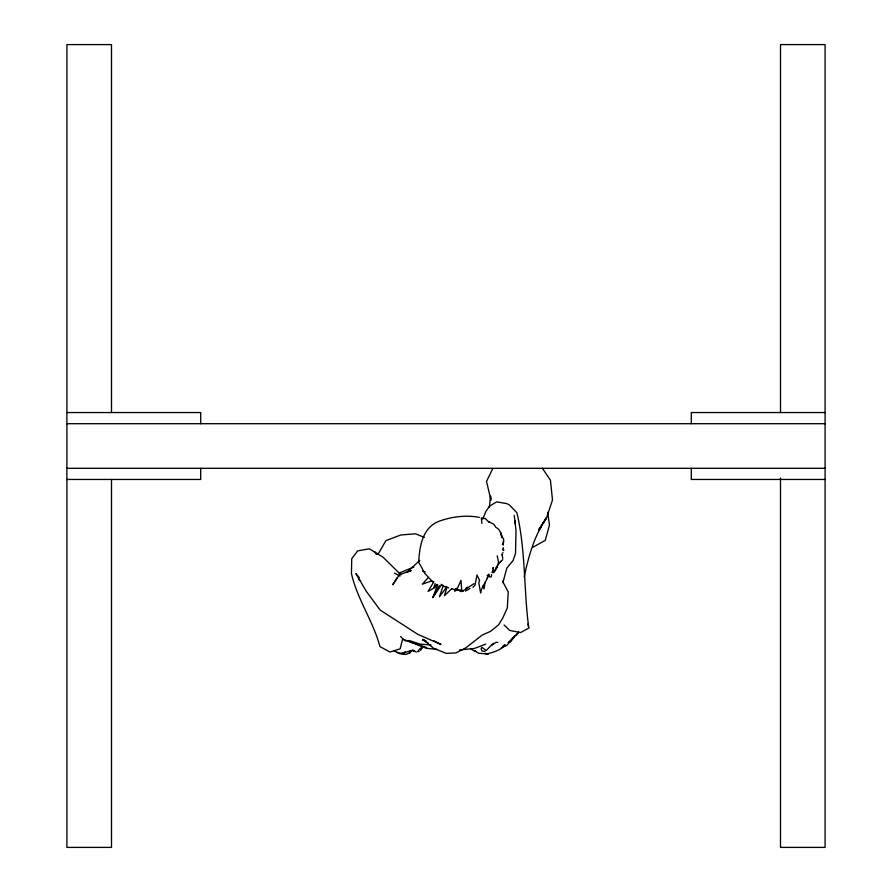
<?xml version="1.0" encoding="UTF-8"?>
<svg xmlns="http://www.w3.org/2000/svg" width="892" height="892" viewBox="0 0 892 892"><rect width="100%" height="100%" fill="white"/><g stroke="black" fill="none" stroke-linecap="round" stroke-linejoin="round"><path stroke-width="1.34" d="M502.865 553.096L502.898 552.416M502.776 558.37L501.862 554.099L502.475 554.802M503.155 545.034L503.668 539.147C500.702 535.501 500.891 529.402 495.941 527.428L493.666 524.128L488.482 521.697L485.426 518.687L481.345 517.94L481.903 523.437M489.362 507.526L490.511 496.119L491.068 498.818M491.626 574.548L491.302 576.734L489.898 577.113L488.392 574.359C487.389 581.216 481.424 586.044 480.643 593.068L478.837 582.978L479.495 580.19L476.997 574.95L475.102 584.929L472.95 587.337M485.036 582.364L484.022 588.921L482.996 585.81M502.263 544.432L503.099 544.521L503.322 543.061M503.099 544.521L503.668 541.065M524.184 577.001C528.51 556.218 534.542 535.39 546.528 517.616L539.069 529.212M502.887 582.699L506.868 568.003L513.078 560.533L515.531 553.486L516 530.461L514.249 515.386M402.682 638.784L400.14 648.83L389.882 652.019L379.936 646.611C373.246 621.222 357.291 599.424 351.448 573.612L351.738 558.693L357.659 550.877L369.321 548.825L383.092 557.221L401.054 574.939M437.716 584.673L432.787 597.573L441.484 584.717M411.836 650.536L409.395 653.368L410.052 651.026M496.911 566.587L494.358 572.106M446.948 587.449L444.45 595.644L451.642 588.843M435.151 583.502L433.702 587.917L436.712 584.505M443.235 585.643L439.433 596.77L446.647 587.181M455.522 588.887L454.686 591.24L457.908 589.344M409.395 653.368L410.22 651.127M482.762 519.099L486.062 511.127L489.407 506.322L496.61 501.85L506.912 503.668L509.455 504.983L516.836 512.699L517.873 517.048C525.644 553.642 523.872 591.14 528.778 628.057L520.649 632.539L509.778 630.477L504.08 624.969M439.288 585.698L432.787 597.573M487.188 578.261L488.961 574.203M497.268 566.676L498.539 562.049L497.19 555.805M494.101 570.78L493.22 572.72L493.109 567.49L493.544 570.01M492.852 468.367L486.508 481.446L491.001 500.234M500.802 561.302L496.075 567.468M433.902 581.651L428.037 591.441L434.46 587.795L437.147 585.119M377.963 554.367L385.913 540.63L400.742 534.988L415.471 533.806L424.38 537.363M481.134 648.607L481.936 647.336L485.85 650.257L484.757 651.316M396.962 578.127L392.681 584.784L399.415 574.66L411.223 570.512L406.763 572.419L419.809 560.366M497.569 567.022L494.346 571.248M538.991 529.592L546.305 518.62L552.494 500.011L550.431 480.208L542.358 468.233M491.949 572.374L493.008 570.791M518.676 632.216L508.953 641.906M518.553 632.439L516.345 635.149L518.821 632.35M502.787 559.63L500.412 561.893M491.938 645.117L493.454 643.333M427.859 577.96L422.362 584.16L431.884 580.815M466.393 590.047L465.602 591.095M486.564 650.201L491.247 645.295L496.22 642.273L497.892 642.43M474.02 583.636L462.312 591.429L463.06 590.983M405.191 652.019L403.084 653.758L405.158 652.163M465.691 588.441L467.653 587.192M420.533 650.379L422.039 648.172M467.319 590.069L470.017 588.452M532.97 547.197L545.224 540.396L549.494 525.053L547.721 512.342M503.144 645.786L505.207 644.804C500.78 650.357 492.93 652.465 486.396 654.014L485.137 653.312L488.337 654.026L478.703 653.279L475.068 650.948L476.272 651.628M501.36 647.726L506.801 645.451L514.784 636.052L510.637 641.671L508.128 642.541M399.07 573.077L413.855 567.022M408.915 653.178L405.983 654.36L400.04 653.892L393.985 650.792M485.783 644.124L474.354 648.462L459.714 649.933M487.121 575.652L487.891 575.385M419.095 651.416L417.646 651.617L420.656 648.016L421.883 648.071M483.832 651.338L482.093 651.004L481.29 649.432M66.9 412.55L200.7 412.55L200.7 423.7M825.1 412.55L691.3 412.55L691.3 423.7M66.9 423.7L825.1 423.7M66.9 468.3L825.1 468.3M66.9 479.45L200.7 479.45L200.7 468.3M825.1 479.45L691.3 479.45L691.3 468.3M431.003 644.983L420.132 644.113L409.038 640.434M437.058 649.443L426.376 648.294L407.22 640.88M396.762 652.297C402.783 655.007 408.235 650.145 414.2 650.692L412.305 650.112M448.743 587.861L444.718 586.412M455.076 589.077L462.68 590.526M479.327 517.371C466.215 514.874 452.222 516.58 439.734 521.017C422.485 527.06 419.508 546.294 418.716 562.25L424.893 573.489L432.954 582.119M502.519 549.717L503.144 549.862L503.244 547.788L503.735 550.554M422.63 571.226L425.194 571.995M412.639 650.257L416.33 652.052M400.586 636.431L403.385 639.408L426.688 647.559M426.086 641.27L422.473 639.854L428.193 643.021M451.642 588.497L455.333 590.259L457.875 587.304L461.019 580.402L461.71 590.772L461.253 591.641L456.592 589.367M488.482 521.697L489.853 522.422M433.925 640.757L441.049 644.503L417.902 634.39L380.037 609.983L366.322 591.318L355.863 573.567L359.32 577.715M394.509 573.132L400.029 576.065M471.11 649.086L474.867 651.272M426.22 641.315L422.875 639.296L433.445 648.216L446.323 653.39L456.035 652.888L465.847 647.815L482.327 634.97L490.522 631.358L498.583 624.813L502.709 618.111L507.314 607.965L508.228 591.953L502.452 581.06M358.695 579.443L360.68 580.826M403.385 639.408L405.804 641.147M441.339 584.293L444.45 586.78M376.413 553.954L374.662 551.947L376.312 553.977M527.964 623.954L528.778 628.057M501.583 536.404L500.969 532.892L501.783 537.575M780.5 412.55L780.5 44.6L825.1 44.6L825.1 847.4L780.5 847.4L780.5 478.056M111.5 412.55L111.5 44.6L66.9 44.6L66.9 847.4L111.5 847.4L111.5 479.45M514.896 520.872L514.874 523.481L514.896 520.872M540.641 527.495L539.125 529.67L540.641 527.495"/></g></svg>
